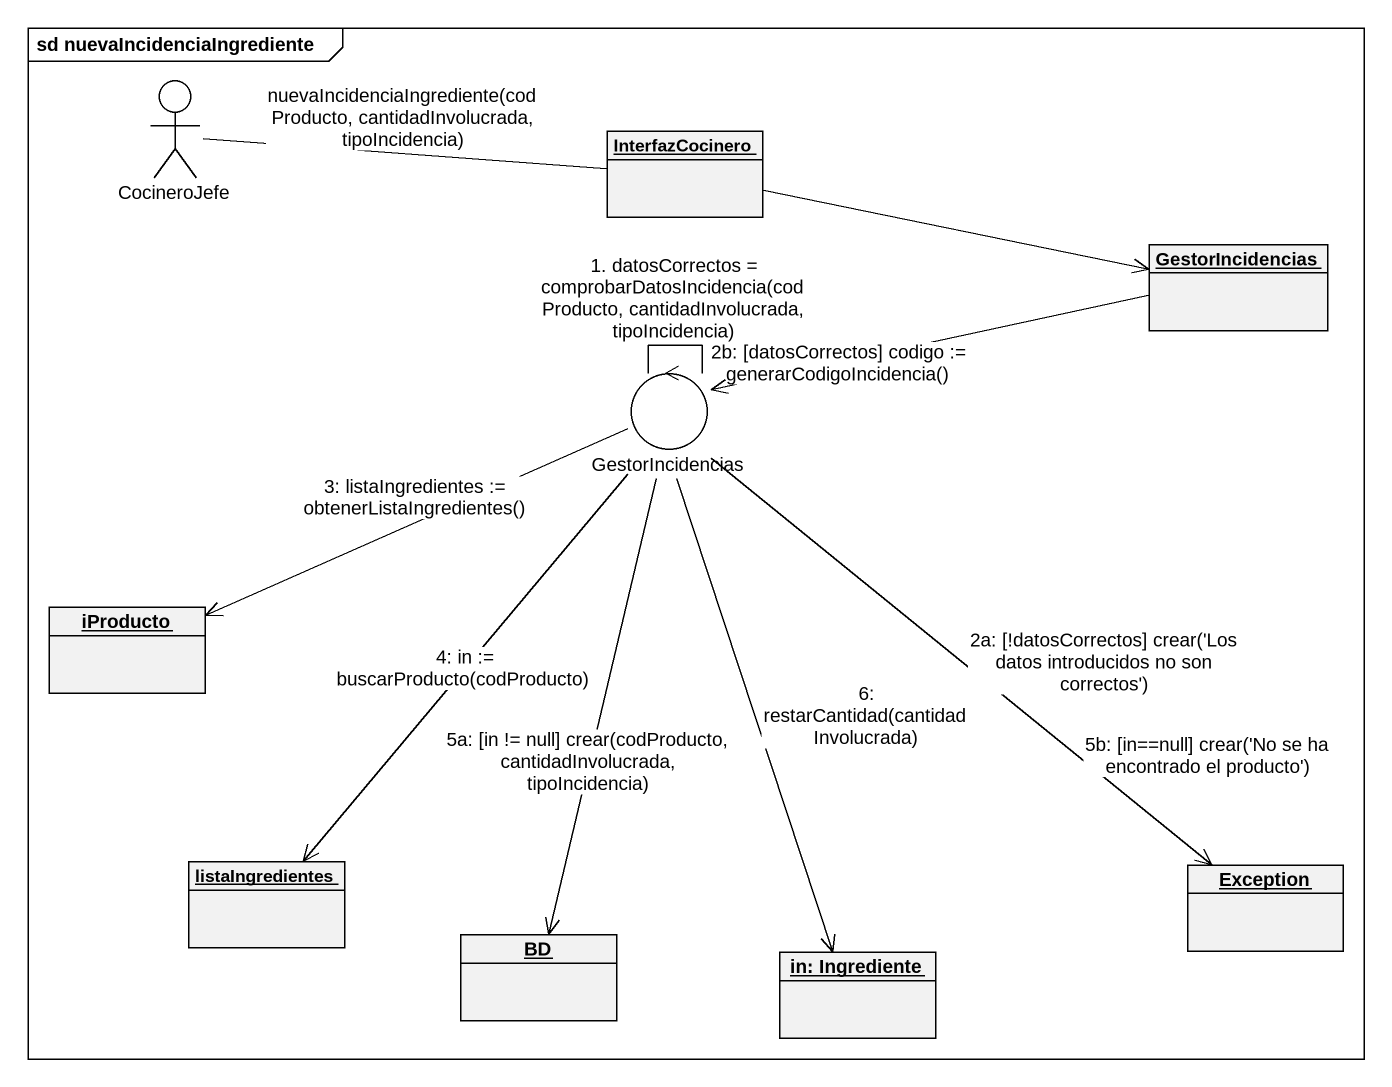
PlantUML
@startuml
mainframe sd nuevaIncidenciaIngrediente
allowmixing
hide circle
hide empty members
actor CocineroJefe
object InterfazCocinero
object GestorIncidencias
control "GestorIncidencias" as GestorIncidencias_2
object iProducto
object listaIngredientes
object "Exception" as Exception_
object BD
object "in: Ingrediente" as in_Ingrediente
CocineroJefe -right- InterfazCocinero : nuevaIncidenciaIngrediente(codProducto, cantidadInvolucrada, tipoIncidencia)
InterfazCocinero -right-> GestorIncidencias
GestorIncidencias -left-> GestorIncidencias_2
GestorIncidencias_2 -- GestorIncidencias_2 : 1. datosCorrectos = comprobarDatosIncidencia(codProducto, cantidadInvolucrada, tipoIncidencia)
GestorIncidencias_2 -- GestorIncidencias_2 : 2b: [datosCorrectos] codigo := generarCodigoIncidencia()
GestorIncidencias_2 -left-> iProducto : 3: listaIngredientes := obtenerListaIngredientes()
GestorIncidencias_2 --> listaIngredientes : 4: in := buscarProducto(codProducto)
GestorIncidencias_2 --> Exception_ : 2a: [!datosCorrectos] crear('Los datos introducidos no son correctos')
GestorIncidencias_2 -- Exception_ : 5b: [in==null] crear('No se ha encontrado el producto')
GestorIncidencias_2 --> BD : 5a: [in != null] crear(codProducto, cantidadInvolucrada, tipoIncidencia)
GestorIncidencias_2 --> in_Ingrediente : 6: restarCantidad(cantidadInvolucrada)
@enduml
